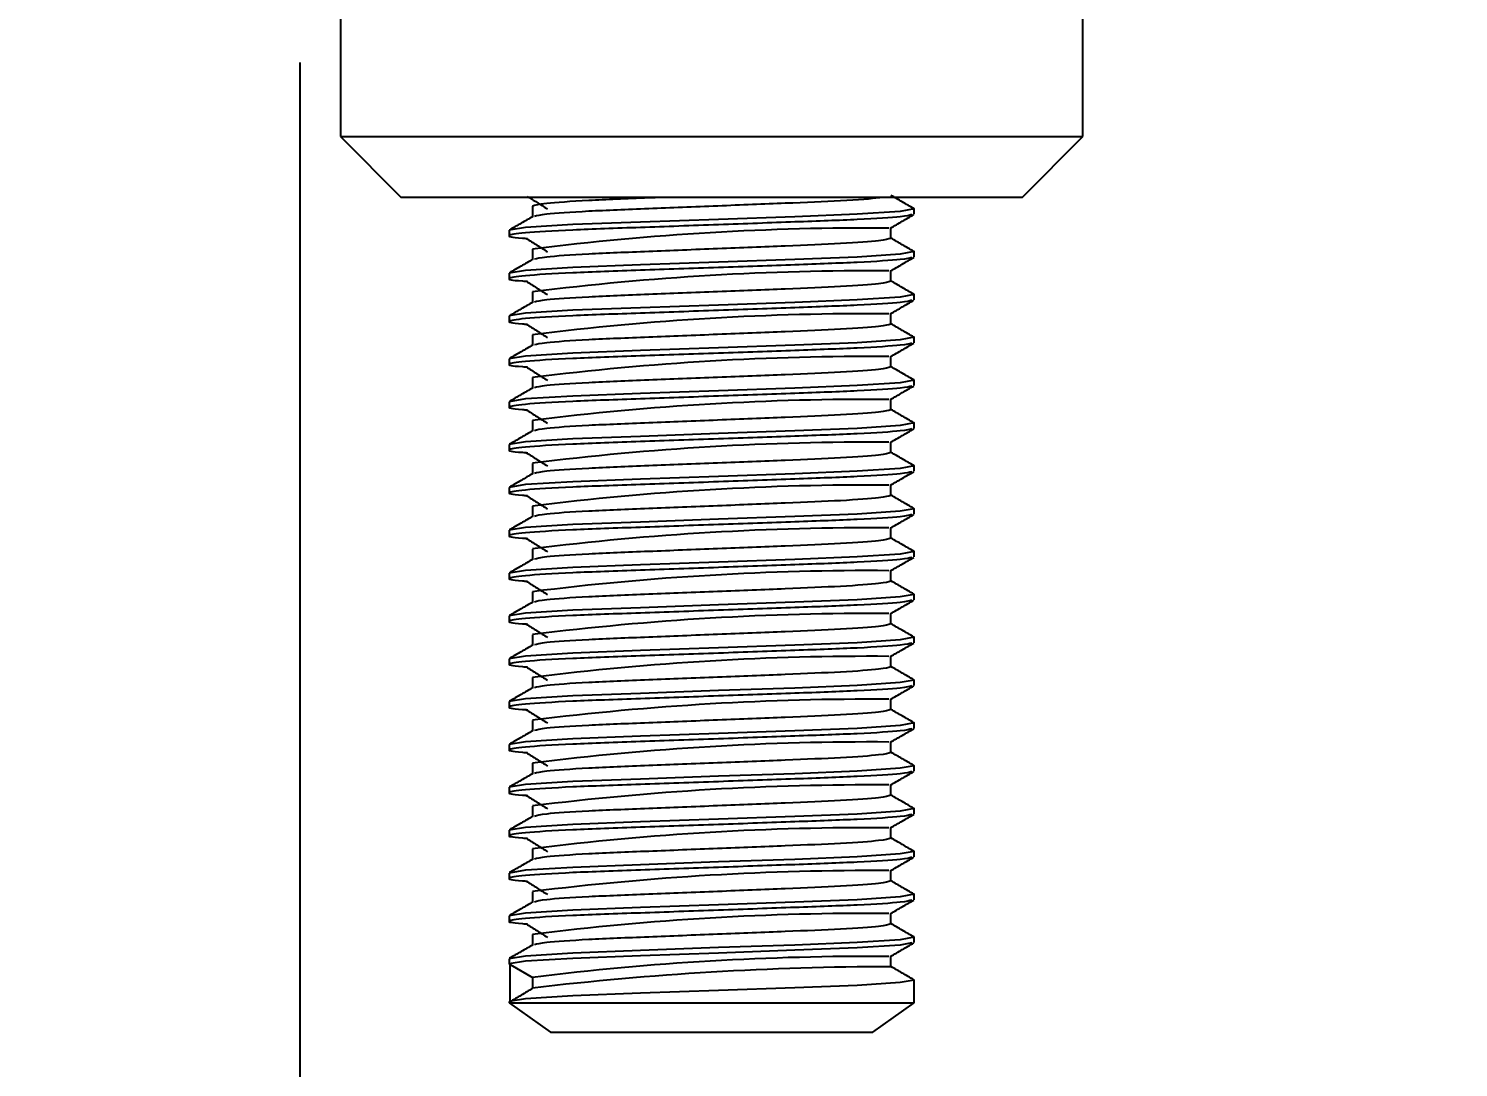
# Model space of a CAD drawing. Header units: millimetres. Extents: x 5 to 292, y 4 to 204.
# Drawn here: x 37.21 to 47.8, y 74.24 to 81.94 of the extents above; entities that cross this region are included whole.
import ezdxf

# ---------------------------------------------------------------- set-up
doc = ezdxf.new("R2010")
doc.units = ezdxf.units.MM
doc.layers.add('LAYER_1', color=179, linetype='Continuous')
doc.styles.add('SLDTEXTSTYLE0', font='TXT', dxfattribs={"width": 0.75})
doc.dimstyles.new('SLDDIMSTYLE0', dxfattribs={"dimtxt": 3.5, "dimasz": 3.556, "dimexe": 0, "dimexo": 0.0625, "dimgap": 0.875, "dimtad": 1, "dimrnd": 1e-09, "dimzin": 4, "dimdsep": 46, "dimtxsty": 'SLDTEXTSTYLE0', "dimblk1": 'CLOSED', "dimblk2": 'CLOSED', "dimsah": 1, "dimcen": 0.09, "dimadec": 0, "dimazin": 1, "dimtfac": 1, "dimtofl": 0, "dimtmove": 0, "dimatfit": 3, "dimldrblk": 'CLOSED', "dimfxl": 1, "dimfrac": 2, "dimtolj": 1, "dimtzin": 12, "dimarcsym": 0})
doc.dimstyles.new('SLDDIMSTYLE1', dxfattribs={"dimtxt": 3.5, "dimasz": 3.556, "dimexe": 0, "dimexo": 0.0625, "dimgap": 0.875, "dimtad": 1, "dimrnd": 1e-09, "dimzin": 12, "dimdsep": 46, "dimtxsty": 'SLDTEXTSTYLE0', "dimblk1": 'CLOSED', "dimblk2": 'CLOSED', "dimsah": 1, "dimcen": 0.09, "dimadec": 0, "dimazin": 3, "dimtfac": 1, "dimtmove": 0, "dimatfit": 0, "dimldrblk": 'CLOSED', "dimfxl": 1, "dimfrac": 2, "dimtolj": 1, "dimtzin": 12, "dimarcsym": 0})

# ---------------------------------------------------------------- blocks, each defined once
blk = doc.blocks.new('_CLOSED')
at = {"color": 0, "linetype": 'ByBlock', "lineweight": -2}
for p, q in [((-1, 0.166667), (0, 0)), ((-1, 0.166667), (-1, -0.166667)), ((0, 0), (-1, -0.166667)), ((0, 0), (-1, 0))]:
    blk.add_line(p, q, dxfattribs=at)
blk = doc.blocks.new('_D')
at = {"layer": 'LAYER_1'}
for p, q in [((39.223, 81.688), (39.223, 63.502)), ((133.623, 81.688), (133.623, 63.502)), ((39.223, 64.502), (133.623, 64.502))]:
    blk.add_line(p, q, dxfattribs=at)
at = {"layer": 'LAYER_1', "xscale": 3.556, "yscale": 3.556, "rotation": 180}
blk.add_blockref('_CLOSED', (39.223, 64.502, 1.494), dxfattribs=at)
at = {"layer": 'LAYER_1', "xscale": 3.556, "yscale": 3.556}
blk.add_blockref('_CLOSED', (133.623, 64.502, 1.494), dxfattribs=at)
at = {"layer": 'LAYER_1', "insert": (77.153, 69.013), "char_height": 3.5, "attachment_point": 1, "style": 'SLDTEXTSTYLE0'}
blk.add_mtext('94.40mm', dxfattribs=at)
blk = doc.blocks.new('_D_3')
at = {"layer": 'LAYER_1'}
for p, q in [((31.184, 100.538), (31.184, 106.888)), ((52.823, 100.538), (30.184, 100.538)), ((31.184, 100.538), (31.184, 82.688)), ((38.223, 82.688), (30.184, 82.688)), ((31.184, 82.688), (31.184, 76.338))]:
    blk.add_line(p, q, dxfattribs=at)
at = {"layer": 'LAYER_1', "xscale": 3.556, "yscale": 3.556}
for p, rotation in [((31.184, 100.538, 1.494), 270), ((31.184, 82.688, 1.494), 90)]:
    blk.add_blockref('_CLOSED', p, dxfattribs=dict(at, rotation=rotation))
at = {"layer": 'LAYER_1', "insert": (26.673, 81.068), "char_height": 3.5, "attachment_point": 1, "rotation": 90, "style": 'SLDTEXTSTYLE0'}
blk.add_mtext('17.85mm', dxfattribs=at)

msp = doc.modelspace()

# ---------------------------------------------------------------- linework, layer by layer
at = {"color": 7, "linetype": 'Continuous', "lineweight": 25}
for p, q in [((39.523, 82.688), (39.523, 81.138)), ((45.023, 81.138), (45.023, 82.688)), ((39.523, 81.138), (39.973, 80.688)), ((39.523, 81.138), (45.023, 81.138)), ((44.573, 80.688), (45.023, 81.138)), ((44.573, 80.688), (39.973, 80.688)), ((40.945, 80.622), (40.945, 80.545)), ((40.945, 80.622), (40.945, 80.545)), ((43.773, 80.563), (43.773, 80.603)), ((40.773, 80.444), (40.773, 80.404)), ((43.601, 80.384), (43.601, 80.462)), ((40.945, 80.305), (40.945, 80.227)), ((40.945, 80.305), (40.945, 80.227)), ((43.773, 80.245), (43.773, 80.285)), ((40.773, 80.126), (40.773, 80.087)), ((43.601, 80.067), (43.601, 80.145)), ((40.945, 79.987), (40.945, 79.91)), ((40.945, 79.987), (40.945, 79.91)), ((43.773, 79.928), (43.773, 79.968)), ((40.773, 79.809), (40.773, 79.769)), ((43.601, 79.749), (43.601, 79.827)), ((40.945, 79.67), (40.945, 79.592)), ((40.945, 79.67), (40.945, 79.592)), ((43.773, 79.61), (43.773, 79.65)), ((40.773, 79.491), (40.773, 79.452)), ((43.601, 79.432), (43.601, 79.51)), ((40.945, 79.352), (40.945, 79.275)), ((40.945, 79.352), (40.945, 79.275)), ((43.773, 79.293), (43.773, 79.333)), ((40.773, 79.174), (40.773, 79.134)), ((43.601, 79.114), (43.601, 79.192)), ((40.945, 79.035), (40.945, 78.957)), ((40.945, 79.035), (40.945, 78.957)), ((43.773, 78.975), (43.773, 79.015)), ((40.773, 78.856), (40.773, 78.817)), ((43.601, 78.797), (43.601, 78.875)), ((40.945, 78.717), (40.945, 78.64)), ((40.945, 78.717), (40.945, 78.64)), ((43.773, 78.658), (43.773, 78.698)), ((40.773, 78.539), (40.773, 78.499)), ((43.601, 78.479), (43.601, 78.557)), ((40.945, 78.4), (40.945, 78.322)), ((40.945, 78.4), (40.945, 78.322)), ((43.773, 78.34), (43.773, 78.38)), ((40.773, 78.221), (40.773, 78.182)), ((43.601, 78.162), (43.601, 78.24)), ((40.945, 78.082), (40.945, 78.005)), ((40.945, 78.082), (40.945, 78.005)), ((43.773, 78.023), (43.773, 78.063)), ((40.773, 77.904), (40.773, 77.864)), ((43.601, 77.844), (43.601, 77.922)), ((40.945, 77.765), (40.945, 77.687)), ((40.945, 77.765), (40.945, 77.687)), ((43.773, 77.705), (43.773, 77.745)), ((40.773, 77.586), (40.773, 77.547)), ((43.601, 77.527), (43.601, 77.605)), ((40.945, 77.447), (40.945, 77.37)), ((40.945, 77.447), (40.945, 77.37)), ((43.773, 77.388), (43.773, 77.428)), ((40.773, 77.269), (40.773, 77.229)), ((43.601, 77.209), (43.601, 77.287)), ((40.945, 77.13), (40.945, 77.052)), ((40.945, 77.13), (40.945, 77.052)), ((43.773, 77.07), (43.773, 77.11)), ((40.773, 76.951), (40.773, 76.912)), ((43.601, 76.892), (43.601, 76.97)), ((40.945, 76.812), (40.945, 76.735)), ((40.945, 76.812), (40.945, 76.735)), ((43.773, 76.753), (43.773, 76.793)), ((40.773, 76.634), (40.773, 76.594)), ((43.601, 76.574), (43.601, 76.652)), ((40.945, 76.495), (40.945, 76.417)), ((40.945, 76.495), (40.945, 76.417)), ((43.773, 76.435), (43.773, 76.475)), ((40.773, 76.316), (40.773, 76.277)), ((43.601, 76.257), (43.601, 76.335)), ((40.945, 76.177), (40.945, 76.1)), ((40.945, 76.177), (40.945, 76.1)), ((43.773, 76.118), (43.773, 76.158)), ((40.773, 75.999), (40.773, 75.959)), ((43.601, 75.939), (43.601, 76.017)), ((40.945, 75.86), (40.945, 75.782)), ((40.945, 75.86), (40.945, 75.782)), ((43.773, 75.8), (43.773, 75.84)), ((40.773, 75.681), (40.773, 75.642)), ((43.601, 75.622), (43.601, 75.7)), ((40.945, 75.542), (40.945, 75.465)), ((40.945, 75.542), (40.945, 75.465)), ((43.773, 75.483), (43.773, 75.523)), ((40.773, 75.364), (40.773, 75.324)), ((43.601, 75.304), (43.601, 75.382)), ((40.945, 75.225), (40.945, 75.147)), ((40.945, 75.225), (40.945, 75.147)), ((43.773, 75.165), (43.773, 75.205)), ((40.773, 75.046), (40.773, 75.007)), ((40.78, 75.002), (40.951, 74.903)), ((40.78, 74.728), (40.78, 75.002)), ((43.601, 74.987), (43.601, 75.065)), ((40.945, 74.907), (40.945, 74.828)), ((40.945, 74.907), (40.945, 74.828)), ((43.773, 74.718), (43.773, 74.888)), ((40.773, 74.729), (40.773, 74.718)), ((40.773, 74.718), (41.079, 74.502)), ((40.773, 74.718), (43.773, 74.718)), ((43.466, 74.502), (43.773, 74.718)), ((41.079, 74.502), (43.466, 74.502))]:
    msp.add_line(p, q, dxfattribs=at)
at = {"color": 7, "linetype": 'Continuous', "lineweight": 25, "flags": 128}
for points in [[(43.759, 80.605), (43.773, 80.603), (43.669, 80.584), (43.351, 80.563), (42.889, 80.545), (42.323, 80.525), (41.746, 80.505), (41.245, 80.486), (40.893, 80.464), (40.773, 80.444), (40.773, 80.444)], [(43.759, 80.288), (43.773, 80.286), (43.669, 80.267), (43.351, 80.246), (42.889, 80.227), (42.323, 80.208), (41.746, 80.187), (41.245, 80.168), (40.893, 80.146), (40.773, 80.126), (40.773, 80.126)], [(43.759, 79.97), (43.773, 79.968), (43.669, 79.949), (43.351, 79.928), (42.889, 79.91), (42.323, 79.89), (41.746, 79.87), (41.245, 79.851), (40.893, 79.829), (40.773, 79.809), (40.773, 79.809)], [(43.759, 79.653), (43.773, 79.651), (43.669, 79.632), (43.351, 79.611), (42.889, 79.592), (42.323, 79.573), (41.746, 79.552), (41.245, 79.533), (40.893, 79.511), (40.773, 79.491), (40.773, 79.491)], [(43.759, 79.335), (43.773, 79.333), (43.669, 79.314), (43.351, 79.293), (42.889, 79.275), (42.323, 79.255), (41.746, 79.235), (41.245, 79.216), (40.893, 79.194), (40.773, 79.174), (40.773, 79.174)], [(43.759, 79.018), (43.773, 79.016), (43.669, 78.997), (43.351, 78.976), (42.889, 78.957), (42.323, 78.938), (41.746, 78.917), (41.245, 78.898), (40.893, 78.876), (40.773, 78.856), (40.773, 78.856)], [(43.759, 78.7), (43.773, 78.698), (43.669, 78.679), (43.351, 78.658), (42.889, 78.64), (42.323, 78.62), (41.746, 78.6), (41.245, 78.581), (40.893, 78.559), (40.773, 78.539), (40.773, 78.539)], [(43.759, 78.383), (43.773, 78.381), (43.669, 78.362), (43.351, 78.341), (42.889, 78.322), (42.323, 78.303), (41.746, 78.282), (41.245, 78.263), (40.893, 78.241), (40.773, 78.221), (40.773, 78.221)], [(43.759, 78.065), (43.773, 78.063), (43.669, 78.044), (43.351, 78.023), (42.889, 78.005), (42.323, 77.985), (41.746, 77.965), (41.245, 77.946), (40.893, 77.924), (40.773, 77.904), (40.773, 77.904)], [(43.759, 77.748), (43.773, 77.746), (43.669, 77.727), (43.351, 77.706), (42.889, 77.687), (42.323, 77.668), (41.746, 77.647), (41.245, 77.628), (40.893, 77.606), (40.773, 77.586), (40.773, 77.586)], [(43.759, 77.43), (43.773, 77.428), (43.669, 77.409), (43.351, 77.388), (42.889, 77.37), (42.323, 77.35), (41.746, 77.33), (41.245, 77.311), (40.893, 77.289), (40.773, 77.269), (40.773, 77.269)], [(43.759, 77.113), (43.773, 77.111), (43.669, 77.092), (43.351, 77.071), (42.889, 77.052), (42.323, 77.033), (41.746, 77.012), (41.245, 76.993), (40.893, 76.971), (40.773, 76.951), (40.773, 76.951)], [(43.759, 76.795), (43.773, 76.793), (43.669, 76.774), (43.351, 76.753), (42.889, 76.735), (42.323, 76.715), (41.746, 76.695), (41.245, 76.676), (40.893, 76.654), (40.773, 76.634), (40.773, 76.634)], [(43.759, 76.478), (43.773, 76.476), (43.669, 76.457), (43.351, 76.436), (42.889, 76.417), (42.323, 76.398), (41.746, 76.377), (41.245, 76.358), (40.893, 76.336), (40.773, 76.316), (40.773, 76.316)], [(43.759, 76.16), (43.773, 76.158), (43.669, 76.139), (43.351, 76.118), (42.889, 76.1), (42.323, 76.08), (41.746, 76.06), (41.245, 76.041), (40.893, 76.019), (40.773, 75.999), (40.773, 75.999)], [(43.759, 75.843), (43.773, 75.841), (43.669, 75.822), (43.351, 75.801), (42.889, 75.782), (42.323, 75.763), (41.746, 75.742), (41.245, 75.723), (40.893, 75.701), (40.773, 75.681), (40.773, 75.681)], [(43.759, 75.525), (43.773, 75.523), (43.669, 75.504), (43.351, 75.483), (42.889, 75.465), (42.323, 75.445), (41.746, 75.425), (41.245, 75.406), (40.893, 75.384), (40.773, 75.364), (40.773, 75.364)], [(43.759, 75.208), (43.773, 75.206), (43.669, 75.187), (43.351, 75.166), (42.889, 75.147), (42.323, 75.128), (41.746, 75.107), (41.245, 75.088), (40.893, 75.066), (40.773, 75.046), (40.773, 75.046)], [(43.755, 75.163), (43.669, 75.147), (43.351, 75.126), (42.889, 75.108), (42.323, 75.088), (41.746, 75.067), (41.245, 75.048), (40.893, 75.027), (40.773, 75.007), (40.78, 75.002), (40.78, 75.002)], [(43.759, 74.89), (43.773, 74.888), (43.669, 74.869), (43.351, 74.848), (42.889, 74.83), (42.323, 74.81), (41.746, 74.79), (41.245, 74.771), (40.893, 74.749), (40.773, 74.729), (40.773, 74.729)]]:
    msp.add_lwpolyline(points, dxfattribs=at)
at = {"color": 7, "linetype": 'Continuous', "lineweight": 25}
for centre, radius, start, end in [((43.45, 60.294), 20.167, 89.6178, 97.1351), ((43.45, 59.979), 20.165, 89.6173, 97.1356), ((43.45, 59.659), 20.167, 89.6178, 97.1351), ((43.45, 59.344), 20.165, 89.6173, 97.1356), ((43.45, 59.024), 20.167, 89.6178, 97.1351), ((43.45, 58.709), 20.165, 89.6173, 97.1356), ((43.45, 58.389), 20.167, 89.6178, 97.1351), ((43.45, 58.074), 20.165, 89.6173, 97.1356), ((43.45, 57.753), 20.169, 89.618, 97.1349), ((43.45, 57.434), 20.17, 89.6182, 97.1347), ((43.45, 57.118), 20.169, 89.618, 97.1349), ((43.45, 56.799), 20.17, 89.6182, 97.1347), ((43.45, 56.483), 20.169, 89.618, 97.1349), ((43.45, 56.164), 20.17, 89.6182, 97.1347), ((43.45, 55.848), 20.169, 89.618, 97.1349), ((43.45, 55.532), 20.167, 89.6177, 97.1352), ((43.45, 55.213), 20.169, 89.618, 97.1349), ((43.45, 54.896), 20.167, 89.6177, 97.1351), ((43.645, 51.95), 23.037, 90.1146, 96.7312)]:
    msp.add_arc(centre, radius, start, end, dxfattribs=at)
for points, knots in [([(40.907, 80.695), (40.931, 80.681), (40.981, 80.65), (41.031, 80.618), (41.057, 80.602)], [0, 0, 0, 0, 0.468975, 1, 1, 1, 1]), ([(41.933, 80.688), (41.89, 80.687), (41.674, 80.678), (41.337, 80.665), (41.008, 80.642), (40.966, 80.629), (40.945, 80.622)], [0, 0, 0, 0, 0.074308, 0.377124, 0.692307, 1, 1, 1, 1]), ([(43.534, 80.688), (43.527, 80.687), (43.495, 80.679), (43.247, 80.662), (42.83, 80.644), (42.317, 80.624), (41.792, 80.603), (41.336, 80.585), (41.021, 80.564), (40.979, 80.552), (40.96, 80.546)], [0, 0, 0, 0, 0.0361075, 0.1765669, 0.3115869, 0.4503136, 0.5899317, 0.730995, 0.8778189, 1, 1, 1, 1]), ([(43.771, 80.605), (43.742, 80.622), (43.685, 80.654), (43.629, 80.687), (43.601, 80.703)], [0, 0, 0, 0, 0.507673, 1, 1, 1, 1]), ([(43.755, 80.56), (43.738, 80.555), (43.699, 80.543), (43.38, 80.523), (42.901, 80.506), (42.323, 80.485), (41.73, 80.464), (41.211, 80.446), (40.853, 80.424), (40.748, 80.405), (40.785, 80.392), (40.896, 80.384), (40.909, 80.384)], [0, 0, 0, 0, 0.0908124, 0.203635, 0.3120904, 0.4235216, 0.5356678, 0.6489779, 0.7669133, 0.8820473, 0.9863459, 1, 1, 1, 1]), ([(40.947, 80.546), (40.919, 80.529), (40.861, 80.496), (40.804, 80.463), (40.775, 80.446)], [0, 0, 0, 0, 0.4999679, 1, 1, 1, 1]), ([(43.598, 80.461), (43.627, 80.477), (43.685, 80.511), (43.742, 80.544), (43.771, 80.56)], [0, 0, 0, 0, 0.4999489, 1, 1, 1, 1]), ([(40.898, 80.384), (40.925, 80.367), (40.978, 80.334), (41.031, 80.301), (41.057, 80.284)], [0, 0, 0, 0, 0.500007, 1, 1, 1, 1]), ([(43.599, 80.384), (43.582, 80.378), (43.546, 80.366), (43.254, 80.345), (42.828, 80.327), (42.317, 80.307), (41.792, 80.286), (41.336, 80.268), (41.021, 80.246), (40.979, 80.234), (40.96, 80.229)], [0, 0, 0, 0, 0.121509, 0.249528, 0.372589, 0.499029, 0.626281, 0.75485, 0.88867, 1, 1, 1, 1]), ([(43.771, 80.288), (43.742, 80.304), (43.685, 80.337), (43.629, 80.37), (43.601, 80.386)], [0, 0, 0, 0, 0.507241, 1, 1, 1, 1]), ([(43.755, 80.243), (43.738, 80.237), (43.699, 80.226), (43.38, 80.206), (42.901, 80.188), (42.323, 80.168), (41.73, 80.147), (41.211, 80.129), (40.853, 80.107), (40.748, 80.087), (40.785, 80.074), (40.896, 80.067), (40.909, 80.066)], [0, 0, 0, 0, 0.090812, 0.203635, 0.31209, 0.423522, 0.535668, 0.648978, 0.766913, 0.882047, 0.986346, 1, 1, 1, 1]), ([(40.947, 80.228), (40.919, 80.212), (40.861, 80.179), (40.804, 80.146), (40.775, 80.129)], [0, 0, 0, 0, 0.4999656, 1, 1, 1, 1]), ([(43.598, 80.143), (43.627, 80.16), (43.685, 80.193), (43.742, 80.226), (43.771, 80.243)], [0, 0, 0, 0, 0.4999536, 1, 1, 1, 1]), ([(40.898, 80.066), (40.925, 80.05), (40.978, 80.016), (41.031, 79.983), (41.057, 79.967)], [0, 0, 0, 0, 0.50001, 1, 1, 1, 1]), ([(43.599, 80.067), (43.582, 80.061), (43.546, 80.048), (43.254, 80.027), (42.828, 80.009), (42.317, 79.989), (41.792, 79.968), (41.336, 79.95), (41.021, 79.929), (40.979, 79.917), (40.961, 79.911)], [0, 0, 0, 0, 0.121523, 0.249557, 0.372632, 0.499086, 0.626353, 0.754937, 0.888772, 1, 1, 1, 1]), ([(43.771, 79.97), (43.742, 79.987), (43.685, 80.019), (43.629, 80.052), (43.601, 80.068)], [0, 0, 0, 0, 0.5073486, 1, 1, 1, 1]), ([(43.755, 79.925), (43.738, 79.92), (43.699, 79.908), (43.38, 79.888), (42.901, 79.871), (42.323, 79.85), (41.73, 79.829), (41.211, 79.811), (40.853, 79.789), (40.748, 79.77), (40.785, 79.757), (40.896, 79.749), (40.909, 79.749)], [0, 0, 0, 0, 0.090812, 0.203635, 0.31209, 0.423522, 0.535668, 0.648978, 0.766913, 0.882047, 0.986346, 1, 1, 1, 1]), ([(40.947, 79.911), (40.919, 79.894), (40.861, 79.861), (40.804, 79.828), (40.775, 79.811)], [0, 0, 0, 0, 0.499949, 1, 1, 1, 1]), ([(43.598, 79.826), (43.627, 79.842), (43.685, 79.876), (43.742, 79.909), (43.771, 79.925)], [0, 0, 0, 0, 0.4999489, 1, 1, 1, 1]), ([(40.898, 79.749), (40.925, 79.732), (40.978, 79.699), (41.031, 79.666), (41.057, 79.649)], [0, 0, 0, 0, 0.500007, 1, 1, 1, 1]), ([(43.599, 79.749), (43.582, 79.743), (43.546, 79.731), (43.254, 79.71), (42.828, 79.692), (42.317, 79.672), (41.792, 79.651), (41.336, 79.633), (41.021, 79.611), (40.979, 79.599), (40.961, 79.594)], [0, 0, 0, 0, 0.121533, 0.249576, 0.372661, 0.499124, 0.626401, 0.754995, 0.88884, 1, 1, 1, 1]), ([(43.771, 79.653), (43.742, 79.669), (43.685, 79.702), (43.629, 79.735), (43.601, 79.751)], [0, 0, 0, 0, 0.507453, 1, 1, 1, 1]), ([(43.755, 79.608), (43.738, 79.602), (43.699, 79.591), (43.38, 79.571), (42.901, 79.553), (42.323, 79.533), (41.73, 79.512), (41.211, 79.494), (40.853, 79.472), (40.748, 79.452), (40.785, 79.439), (40.896, 79.432), (40.909, 79.431)], [0, 0, 0, 0, 0.090812, 0.203635, 0.31209, 0.423522, 0.535668, 0.648978, 0.766913, 0.882047, 0.986346, 1, 1, 1, 1]), ([(40.947, 79.594), (40.919, 79.577), (40.861, 79.544), (40.804, 79.511), (40.775, 79.494)], [0, 0, 0, 0, 0.499984, 1, 1, 1, 1]), ([(43.598, 79.508), (43.627, 79.525), (43.685, 79.558), (43.742, 79.591), (43.771, 79.608)], [0, 0, 0, 0, 0.4999536, 1, 1, 1, 1]), ([(40.898, 79.431), (40.925, 79.415), (40.978, 79.381), (41.031, 79.348), (41.057, 79.332)], [0, 0, 0, 0, 0.50001, 1, 1, 1, 1]), ([(43.599, 79.432), (43.582, 79.426), (43.546, 79.413), (43.254, 79.392), (42.828, 79.374), (42.317, 79.354), (41.792, 79.333), (41.336, 79.315), (41.021, 79.294), (40.979, 79.282), (40.96, 79.276)], [0, 0, 0, 0, 0.121466, 0.249439, 0.372457, 0.498851, 0.626058, 0.754581, 0.888353, 1, 1, 1, 1]), ([(43.771, 79.335), (43.742, 79.352), (43.685, 79.384), (43.629, 79.417), (43.601, 79.433)], [0, 0, 0, 0, 0.5074957, 1, 1, 1, 1]), ([(43.755, 79.29), (43.738, 79.285), (43.699, 79.273), (43.38, 79.253), (42.901, 79.236), (42.323, 79.215), (41.73, 79.194), (41.211, 79.176), (40.853, 79.154), (40.748, 79.135), (40.785, 79.122), (40.896, 79.114), (40.909, 79.114)], [0, 0, 0, 0, 0.090812, 0.203635, 0.31209, 0.423522, 0.535668, 0.648978, 0.766913, 0.882047, 0.986346, 1, 1, 1, 1]), ([(40.947, 79.276), (40.919, 79.259), (40.861, 79.226), (40.804, 79.193), (40.775, 79.176)], [0, 0, 0, 0, 0.499638, 1, 1, 1, 1]), ([(43.598, 79.191), (43.627, 79.207), (43.685, 79.241), (43.742, 79.274), (43.771, 79.29)], [0, 0, 0, 0, 0.4999489, 1, 1, 1, 1]), ([(40.898, 79.114), (40.925, 79.097), (40.978, 79.064), (41.031, 79.031), (41.057, 79.014)], [0, 0, 0, 0, 0.500007, 1, 1, 1, 1]), ([(43.599, 79.114), (43.582, 79.108), (43.546, 79.096), (43.254, 79.075), (42.828, 79.057), (42.317, 79.037), (41.792, 79.016), (41.336, 78.998), (41.021, 78.976), (40.979, 78.964), (40.96, 78.959)], [0, 0, 0, 0, 0.121475, 0.249458, 0.372484, 0.498888, 0.626104, 0.754636, 0.888418, 1, 1, 1, 1]), ([(43.771, 79.018), (43.742, 79.034), (43.685, 79.067), (43.629, 79.1), (43.601, 79.116)], [0, 0, 0, 0, 0.5074627, 1, 1, 1, 1]), ([(43.755, 78.973), (43.738, 78.967), (43.699, 78.956), (43.38, 78.936), (42.901, 78.918), (42.323, 78.898), (41.73, 78.877), (41.211, 78.859), (40.853, 78.837), (40.748, 78.817), (40.785, 78.804), (40.896, 78.797), (40.909, 78.796)], [0, 0, 0, 0, 0.090812, 0.203635, 0.31209, 0.423522, 0.535668, 0.648978, 0.766913, 0.882047, 0.986346, 1, 1, 1, 1]), ([(40.947, 78.958), (40.919, 78.942), (40.861, 78.909), (40.804, 78.875), (40.775, 78.859)], [0, 0, 0, 0, 0.4999669, 1, 1, 1, 1]), ([(43.598, 78.873), (43.627, 78.89), (43.685, 78.923), (43.742, 78.956), (43.771, 78.973)], [0, 0, 0, 0, 0.4999536, 1, 1, 1, 1]), ([(40.898, 78.796), (40.925, 78.78), (40.978, 78.746), (41.031, 78.713), (41.057, 78.697)], [0, 0, 0, 0, 0.50001, 1, 1, 1, 1]), ([(43.599, 78.797), (43.582, 78.791), (43.546, 78.778), (43.254, 78.757), (42.828, 78.739), (42.317, 78.719), (41.792, 78.698), (41.336, 78.68), (41.021, 78.659), (40.979, 78.647), (40.96, 78.641)], [0, 0, 0, 0, 0.121492, 0.249492, 0.372535, 0.498956, 0.62619, 0.75474, 0.88854, 1, 1, 1, 1]), ([(43.771, 78.7), (43.742, 78.717), (43.685, 78.749), (43.629, 78.782), (43.601, 78.798)], [0, 0, 0, 0, 0.5075625, 1, 1, 1, 1]), ([(43.755, 78.655), (43.738, 78.65), (43.699, 78.638), (43.38, 78.618), (42.901, 78.601), (42.323, 78.58), (41.73, 78.559), (41.211, 78.541), (40.853, 78.519), (40.748, 78.5), (40.785, 78.487), (40.896, 78.479), (40.909, 78.479)], [0, 0, 0, 0, 0.090812, 0.203635, 0.31209, 0.423522, 0.535668, 0.648978, 0.766913, 0.882047, 0.986346, 1, 1, 1, 1]), ([(40.947, 78.641), (40.919, 78.624), (40.861, 78.591), (40.804, 78.558), (40.775, 78.541)], [0, 0, 0, 0, 0.499965, 1, 1, 1, 1]), ([(43.598, 78.556), (43.627, 78.572), (43.685, 78.606), (43.742, 78.639), (43.771, 78.655)], [0, 0, 0, 0, 0.4999489, 1, 1, 1, 1]), ([(40.898, 78.479), (40.925, 78.462), (40.978, 78.429), (41.031, 78.396), (41.057, 78.379)], [0, 0, 0, 0, 0.500007, 1, 1, 1, 1]), ([(43.599, 78.479), (43.582, 78.473), (43.546, 78.461), (43.254, 78.44), (42.828, 78.422), (42.317, 78.402), (41.792, 78.381), (41.336, 78.363), (41.021, 78.341), (40.979, 78.329), (40.96, 78.324)], [0, 0, 0, 0, 0.121502, 0.249514, 0.372568, 0.499, 0.626245, 0.754807, 0.888619, 1, 1, 1, 1]), ([(43.771, 78.383), (43.742, 78.399), (43.685, 78.432), (43.629, 78.465), (43.601, 78.481)], [0, 0, 0, 0, 0.507634, 1, 1, 1, 1]), ([(43.755, 78.338), (43.738, 78.332), (43.699, 78.321), (43.38, 78.301), (42.901, 78.283), (42.323, 78.263), (41.73, 78.242), (41.211, 78.224), (40.853, 78.202), (40.748, 78.182), (40.785, 78.169), (40.896, 78.162), (40.909, 78.161)], [0, 0, 0, 0, 0.090812, 0.203635, 0.31209, 0.423522, 0.535668, 0.648978, 0.766913, 0.882047, 0.986346, 1, 1, 1, 1]), ([(40.947, 78.323), (40.919, 78.307), (40.861, 78.274), (40.804, 78.241), (40.775, 78.224)], [0, 0, 0, 0, 0.4999653, 1, 1, 1, 1]), ([(43.598, 78.238), (43.627, 78.255), (43.685, 78.288), (43.742, 78.321), (43.771, 78.338)], [0, 0, 0, 0, 0.4999536, 1, 1, 1, 1]), ([(40.898, 78.161), (40.925, 78.145), (40.978, 78.111), (41.031, 78.078), (41.057, 78.062)], [0, 0, 0, 0, 0.50001, 1, 1, 1, 1]), ([(43.599, 78.162), (43.582, 78.156), (43.546, 78.143), (43.254, 78.122), (42.828, 78.104), (42.317, 78.084), (41.792, 78.063), (41.336, 78.045), (41.021, 78.024), (40.979, 78.012), (40.96, 78.006)], [0, 0, 0, 0, 0.121506, 0.249521, 0.372579, 0.499014, 0.626263, 0.754828, 0.888644, 1, 1, 1, 1]), ([(43.771, 78.065), (43.742, 78.082), (43.685, 78.114), (43.629, 78.147), (43.601, 78.163)], [0, 0, 0, 0, 0.507673, 1, 1, 1, 1]), ([(43.755, 78.02), (43.738, 78.015), (43.699, 78.003), (43.38, 77.983), (42.901, 77.966), (42.323, 77.945), (41.73, 77.924), (41.211, 77.906), (40.853, 77.884), (40.748, 77.865), (40.785, 77.852), (40.896, 77.844), (40.909, 77.844)], [0, 0, 0, 0, 0.090812, 0.203635, 0.31209, 0.423522, 0.535668, 0.648978, 0.766913, 0.882047, 0.986346, 1, 1, 1, 1]), ([(40.947, 78.006), (40.919, 77.989), (40.861, 77.956), (40.804, 77.923), (40.775, 77.906)], [0, 0, 0, 0, 0.499966, 1, 1, 1, 1]), ([(43.598, 77.921), (43.627, 77.937), (43.685, 77.971), (43.742, 78.004), (43.771, 78.02)], [0, 0, 0, 0, 0.499951, 1, 1, 1, 1]), ([(40.898, 77.844), (40.925, 77.827), (40.978, 77.794), (41.031, 77.761), (41.057, 77.744)], [0, 0, 0, 0, 0.500007, 1, 1, 1, 1]), ([(43.599, 77.844), (43.582, 77.838), (43.546, 77.826), (43.254, 77.805), (42.828, 77.787), (42.317, 77.767), (41.792, 77.746), (41.336, 77.728), (41.021, 77.706), (40.979, 77.694), (40.96, 77.689)], [0, 0, 0, 0, 0.121508, 0.249526, 0.372586, 0.499025, 0.626276, 0.754844, 0.888662, 1, 1, 1, 1]), ([(43.771, 77.748), (43.742, 77.764), (43.685, 77.797), (43.629, 77.83), (43.601, 77.846)], [0, 0, 0, 0, 0.507239, 1, 1, 1, 1]), ([(43.755, 77.703), (43.738, 77.697), (43.699, 77.686), (43.38, 77.666), (42.901, 77.648), (42.323, 77.628), (41.73, 77.607), (41.211, 77.589), (40.853, 77.567), (40.748, 77.547), (40.785, 77.534), (40.896, 77.527), (40.909, 77.526)], [0, 0, 0, 0, 0.090812, 0.203635, 0.31209, 0.423522, 0.535668, 0.648978, 0.766913, 0.882047, 0.986346, 1, 1, 1, 1]), ([(40.947, 77.688), (40.919, 77.672), (40.861, 77.639), (40.804, 77.606), (40.775, 77.589)], [0, 0, 0, 0, 0.499968, 1, 1, 1, 1]), ([(43.598, 77.603), (43.627, 77.62), (43.685, 77.653), (43.742, 77.686), (43.771, 77.703)], [0, 0, 0, 0, 0.4999536, 1, 1, 1, 1]), ([(40.898, 77.526), (40.925, 77.51), (40.978, 77.476), (41.031, 77.443), (41.057, 77.427)], [0, 0, 0, 0, 0.50001, 1, 1, 1, 1]), ([(43.599, 77.527), (43.582, 77.521), (43.546, 77.508), (43.254, 77.487), (42.828, 77.469), (42.317, 77.449), (41.792, 77.428), (41.336, 77.41), (41.021, 77.389), (40.979, 77.377), (40.961, 77.371)], [0, 0, 0, 0, 0.121522, 0.249555, 0.372629, 0.499083, 0.626348, 0.754931, 0.888765, 1, 1, 1, 1]), ([(43.771, 77.43), (43.742, 77.447), (43.685, 77.479), (43.629, 77.512), (43.601, 77.528)], [0, 0, 0, 0, 0.507362, 1, 1, 1, 1]), ([(43.755, 77.385), (43.738, 77.38), (43.699, 77.368), (43.38, 77.348), (42.901, 77.331), (42.323, 77.31), (41.73, 77.289), (41.211, 77.271), (40.853, 77.249), (40.748, 77.23), (40.785, 77.217), (40.896, 77.209), (40.909, 77.209)], [0, 0, 0, 0, 0.090812, 0.203635, 0.31209, 0.423522, 0.535668, 0.648978, 0.766913, 0.882047, 0.986346, 1, 1, 1, 1]), ([(40.947, 77.371), (40.919, 77.354), (40.861, 77.321), (40.804, 77.288), (40.775, 77.271)], [0, 0, 0, 0, 0.499952, 1, 1, 1, 1]), ([(43.598, 77.286), (43.627, 77.302), (43.685, 77.336), (43.742, 77.369), (43.771, 77.385)], [0, 0, 0, 0, 0.499951, 1, 1, 1, 1]), ([(40.898, 77.209), (40.925, 77.192), (40.978, 77.159), (41.031, 77.126), (41.057, 77.109)], [0, 0, 0, 0, 0.500007, 1, 1, 1, 1]), ([(43.599, 77.209), (43.582, 77.203), (43.546, 77.191), (43.254, 77.17), (42.828, 77.152), (42.317, 77.132), (41.792, 77.111), (41.336, 77.093), (41.021, 77.071), (40.979, 77.059), (40.961, 77.054)], [0, 0, 0, 0, 0.121532, 0.249575, 0.372659, 0.499123, 0.626399, 0.754992, 0.888837, 1, 1, 1, 1]), ([(43.771, 77.113), (43.742, 77.129), (43.685, 77.162), (43.629, 77.195), (43.601, 77.211)], [0, 0, 0, 0, 0.507453, 1, 1, 1, 1]), ([(43.755, 77.068), (43.738, 77.062), (43.699, 77.051), (43.38, 77.031), (42.901, 77.013), (42.323, 76.993), (41.73, 76.972), (41.211, 76.954), (40.853, 76.932), (40.748, 76.912), (40.785, 76.899), (40.896, 76.892), (40.909, 76.891)], [0, 0, 0, 0, 0.090812, 0.203635, 0.31209, 0.423522, 0.535668, 0.648978, 0.766913, 0.882047, 0.986346, 1, 1, 1, 1]), ([(40.947, 77.054), (40.919, 77.037), (40.861, 77.004), (40.804, 76.971), (40.775, 76.954)], [0, 0, 0, 0, 0.49998, 1, 1, 1, 1]), ([(43.598, 76.968), (43.627, 76.985), (43.685, 77.018), (43.742, 77.051), (43.771, 77.068)], [0, 0, 0, 0, 0.4999536, 1, 1, 1, 1]), ([(40.898, 76.891), (40.925, 76.875), (40.978, 76.841), (41.031, 76.808), (41.057, 76.792)], [0, 0, 0, 0, 0.50001, 1, 1, 1, 1]), ([(43.599, 76.892), (43.582, 76.886), (43.546, 76.873), (43.254, 76.852), (42.828, 76.834), (42.317, 76.814), (41.792, 76.793), (41.336, 76.775), (41.021, 76.754), (40.979, 76.742), (40.961, 76.736)], [0, 0, 0, 0, 0.121536, 0.249582, 0.37267, 0.499137, 0.626416, 0.755013, 0.888862, 1, 1, 1, 1]), ([(43.771, 76.795), (43.742, 76.812), (43.685, 76.844), (43.629, 76.877), (43.601, 76.893)], [0, 0, 0, 0, 0.5074957, 1, 1, 1, 1]), ([(43.755, 76.75), (43.738, 76.745), (43.699, 76.733), (43.38, 76.713), (42.901, 76.696), (42.323, 76.675), (41.73, 76.654), (41.211, 76.636), (40.853, 76.614), (40.748, 76.595), (40.785, 76.582), (40.896, 76.574), (40.909, 76.574)], [0, 0, 0, 0, 0.0908124, 0.2036349, 0.3120904, 0.4235216, 0.5356678, 0.648978, 0.7669133, 0.8820473, 0.9863459, 1, 1, 1, 1]), ([(40.947, 76.736), (40.919, 76.719), (40.861, 76.686), (40.804, 76.653), (40.775, 76.636)], [0, 0, 0, 0, 0.499968, 1, 1, 1, 1]), ([(43.598, 76.651), (43.627, 76.667), (43.685, 76.701), (43.742, 76.734), (43.771, 76.75)], [0, 0, 0, 0, 0.499951, 1, 1, 1, 1]), ([(40.898, 76.574), (40.925, 76.557), (40.978, 76.524), (41.031, 76.491), (41.057, 76.474)], [0, 0, 0, 0, 0.500007, 1, 1, 1, 1]), ([(43.599, 76.574), (43.582, 76.568), (43.546, 76.556), (43.254, 76.535), (42.828, 76.517), (42.317, 76.497), (41.792, 76.476), (41.336, 76.458), (41.021, 76.436), (40.979, 76.424), (40.96, 76.419)], [0, 0, 0, 0, 0.121474, 0.249455, 0.37248, 0.498882, 0.626097, 0.754628, 0.888408, 1, 1, 1, 1]), ([(43.771, 76.478), (43.742, 76.494), (43.685, 76.527), (43.629, 76.56), (43.601, 76.576)], [0, 0, 0, 0, 0.507496, 1, 1, 1, 1]), ([(43.755, 76.433), (43.738, 76.427), (43.699, 76.416), (43.38, 76.396), (42.901, 76.378), (42.323, 76.358), (41.73, 76.337), (41.211, 76.319), (40.853, 76.297), (40.748, 76.277), (40.785, 76.264), (40.896, 76.257), (40.909, 76.256)], [0, 0, 0, 0, 0.090812, 0.203635, 0.31209, 0.423522, 0.535668, 0.648978, 0.766913, 0.882047, 0.986346, 1, 1, 1, 1]), ([(40.947, 76.418), (40.919, 76.402), (40.861, 76.369), (40.804, 76.335), (40.775, 76.319)], [0, 0, 0, 0, 0.499951, 1, 1, 1, 1]), ([(43.598, 76.333), (43.627, 76.35), (43.685, 76.383), (43.742, 76.416), (43.771, 76.433)], [0, 0, 0, 0, 0.4999536, 1, 1, 1, 1]), ([(40.898, 76.256), (40.925, 76.24), (40.978, 76.206), (41.031, 76.173), (41.057, 76.157)], [0, 0, 0, 0, 0.500007, 1, 1, 1, 1]), ([(43.599, 76.257), (43.582, 76.251), (43.546, 76.238), (43.254, 76.217), (42.828, 76.199), (42.317, 76.179), (41.792, 76.158), (41.336, 76.14), (41.021, 76.119), (40.979, 76.107), (40.96, 76.101)], [0, 0, 0, 0, 0.121491, 0.249489, 0.372532, 0.498951, 0.626184, 0.754733, 0.888532, 1, 1, 1, 1]), ([(43.771, 76.16), (43.742, 76.177), (43.685, 76.209), (43.629, 76.242), (43.601, 76.258)], [0, 0, 0, 0, 0.507527, 1, 1, 1, 1]), ([(43.755, 76.115), (43.738, 76.11), (43.699, 76.098), (43.38, 76.078), (42.901, 76.061), (42.323, 76.04), (41.73, 76.019), (41.211, 76.001), (40.853, 75.979), (40.748, 75.96), (40.785, 75.947), (40.896, 75.939), (40.909, 75.939)], [0, 0, 0, 0, 0.090812, 0.203635, 0.31209, 0.423522, 0.535668, 0.648978, 0.766913, 0.882047, 0.986346, 1, 1, 1, 1]), ([(40.947, 76.101), (40.919, 76.084), (40.861, 76.051), (40.804, 76.018), (40.775, 76.001)], [0, 0, 0, 0, 0.499967, 1, 1, 1, 1]), ([(43.598, 76.016), (43.627, 76.032), (43.685, 76.066), (43.742, 76.099), (43.771, 76.115)], [0, 0, 0, 0, 0.499951, 1, 1, 1, 1]), ([(40.898, 75.939), (40.925, 75.922), (40.978, 75.889), (41.031, 75.856), (41.057, 75.839)], [0, 0, 0, 0, 0.500007, 1, 1, 1, 1]), ([(43.599, 75.939), (43.582, 75.933), (43.546, 75.921), (43.254, 75.9), (42.828, 75.882), (42.317, 75.862), (41.792, 75.841), (41.336, 75.823), (41.021, 75.801), (40.979, 75.789), (40.96, 75.784)], [0, 0, 0, 0, 0.121502, 0.249513, 0.372567, 0.498999, 0.626243, 0.754804, 0.888616, 1, 1, 1, 1]), ([(43.771, 75.843), (43.742, 75.859), (43.685, 75.892), (43.629, 75.925), (43.601, 75.941)], [0, 0, 0, 0, 0.50763, 1, 1, 1, 1]), ([(43.755, 75.798), (43.738, 75.792), (43.699, 75.781), (43.38, 75.761), (42.901, 75.743), (42.323, 75.723), (41.73, 75.702), (41.211, 75.684), (40.853, 75.662), (40.748, 75.642), (40.785, 75.629), (40.896, 75.622), (40.909, 75.621)], [0, 0, 0, 0, 0.090812, 0.203635, 0.31209, 0.423522, 0.535668, 0.648978, 0.766913, 0.882047, 0.986346, 1, 1, 1, 1]), ([(40.947, 75.783), (40.919, 75.767), (40.861, 75.734), (40.804, 75.701), (40.775, 75.684)], [0, 0, 0, 0, 0.499965, 1, 1, 1, 1]), ([(43.598, 75.698), (43.627, 75.715), (43.685, 75.748), (43.742, 75.781), (43.771, 75.798)], [0, 0, 0, 0, 0.4999536, 1, 1, 1, 1]), ([(40.898, 75.621), (40.925, 75.605), (40.978, 75.571), (41.031, 75.538), (41.057, 75.522)], [0, 0, 0, 0, 0.500007, 1, 1, 1, 1]), ([(43.599, 75.622), (43.582, 75.616), (43.546, 75.603), (43.254, 75.582), (42.828, 75.564), (42.317, 75.544), (41.792, 75.523), (41.336, 75.505), (41.021, 75.484), (40.979, 75.472), (40.96, 75.466)], [0, 0, 0, 0, 0.121506, 0.249521, 0.372579, 0.499014, 0.626263, 0.754828, 0.888644, 1, 1, 1, 1]), ([(43.771, 75.525), (43.742, 75.542), (43.685, 75.574), (43.629, 75.607), (43.601, 75.623)], [0, 0, 0, 0, 0.507675, 1, 1, 1, 1]), ([(43.755, 75.48), (43.738, 75.475), (43.699, 75.463), (43.38, 75.443), (42.901, 75.426), (42.323, 75.405), (41.73, 75.384), (41.211, 75.366), (40.853, 75.344), (40.748, 75.325), (40.785, 75.312), (40.896, 75.304), (40.909, 75.304)], [0, 0, 0, 0, 0.090812, 0.203635, 0.31209, 0.423522, 0.535668, 0.648978, 0.766913, 0.882047, 0.986346, 1, 1, 1, 1]), ([(40.947, 75.466), (40.919, 75.449), (40.861, 75.416), (40.804, 75.383), (40.775, 75.366)], [0, 0, 0, 0, 0.499965, 1, 1, 1, 1]), ([(43.598, 75.381), (43.627, 75.397), (43.685, 75.431), (43.742, 75.464), (43.771, 75.48)], [0, 0, 0, 0, 0.499951, 1, 1, 1, 1]), ([(40.898, 75.304), (40.925, 75.287), (40.978, 75.254), (41.031, 75.221), (41.057, 75.204)], [0, 0, 0, 0, 0.500007, 1, 1, 1, 1]), ([(43.599, 75.304), (43.582, 75.298), (43.546, 75.286), (43.254, 75.265), (42.828, 75.247), (42.317, 75.227), (41.792, 75.206), (41.336, 75.188), (41.021, 75.166), (40.979, 75.154), (40.96, 75.149)], [0, 0, 0, 0, 0.121507, 0.249524, 0.372583, 0.499021, 0.626271, 0.754837, 0.888655, 1, 1, 1, 1]), ([(43.771, 75.208), (43.742, 75.224), (43.685, 75.257), (43.629, 75.29), (43.601, 75.306)], [0, 0, 0, 0, 0.5072342, 1, 1, 1, 1]), ([(40.947, 75.148), (40.919, 75.132), (40.861, 75.099), (40.804, 75.066), (40.775, 75.049)], [0, 0, 0, 0, 0.499949, 1, 1, 1, 1]), ([(43.598, 75.063), (43.627, 75.08), (43.685, 75.113), (43.742, 75.146), (43.771, 75.163)], [0, 0, 0, 0, 0.4999536, 1, 1, 1, 1]), ([(43.771, 74.89), (43.742, 74.907), (43.685, 74.939), (43.629, 74.972), (43.601, 74.988)], [0, 0, 0, 0, 0.507326, 1, 1, 1, 1]), ([(40.946, 74.826), (40.918, 74.809), (40.862, 74.776), (40.805, 74.742), (40.778, 74.726)], [0, 0, 0, 0, 0.501808, 1, 1, 1, 1])]:
    msp.add_open_spline(points, degree=3, knots=knots, dxfattribs=at)

# ---------------------------------------------------------------- dimensions: what is measured, and where the dimension line sits
at = {"layer": 'LAYER_1'}
dim = msp.add_linear_dim(base=(31.184, 82.688), p1=(53.823, 100.538), p2=(39.223, 82.688), angle=90, dimstyle='SLDDIMSTYLE1', dxfattribs=at)
dim.commit()
dim.dimension.update_dxf_attribs({"geometry": '_D_3', "text_midpoint": (31.184, 91.262), "dimtype": 160})
dim = msp.add_linear_dim(base=(133.623, 64.502), p1=(39.223, 82.688), p2=(133.623, 82.688), dimstyle='SLDDIMSTYLE0', dxfattribs=at)
dim.commit()
dim.dimension.update_dxf_attribs({"geometry": '_D', "text_midpoint": (87.346, 64.502), "dimtype": 160})

doc.saveas('drawing.dxf')
